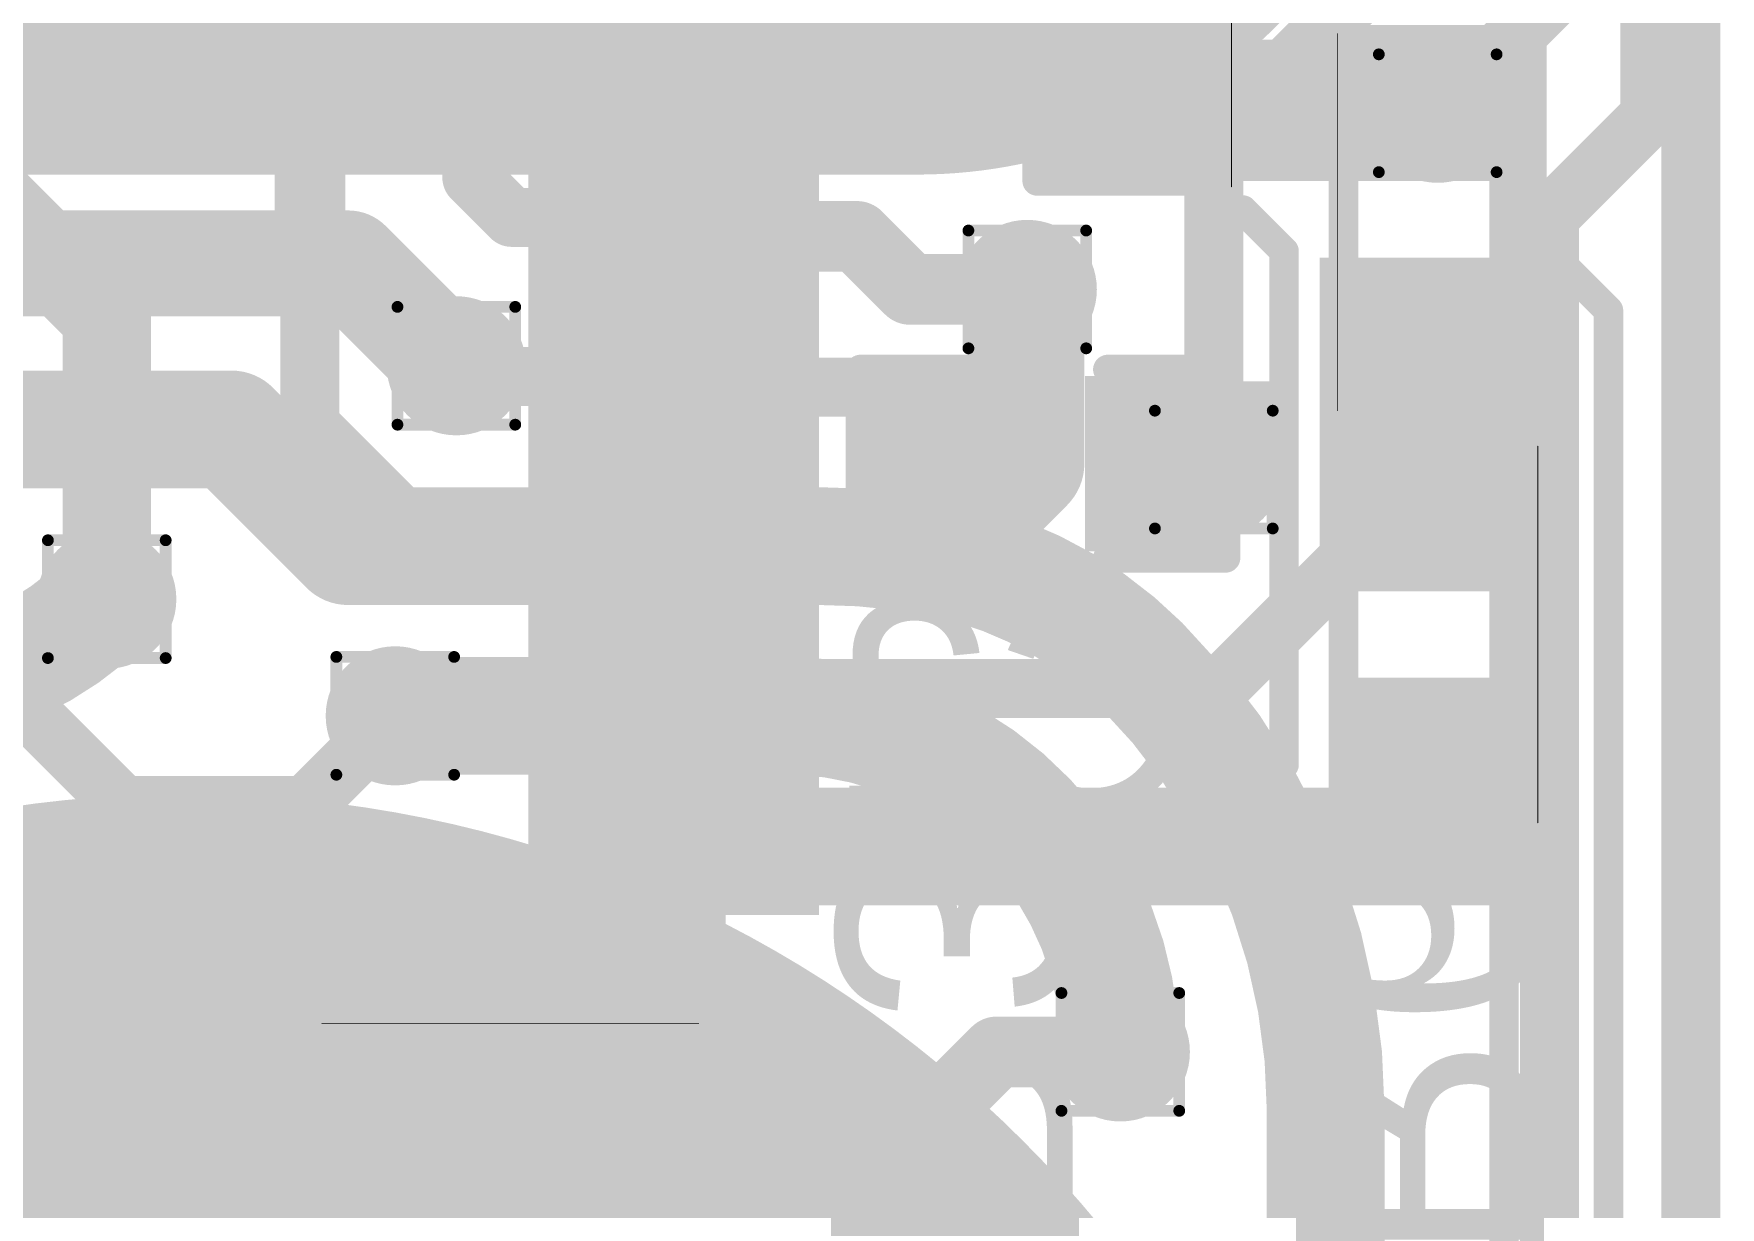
# Model space of a CAD drawing. Header units: millimetres. Extents: x -3.6 to 9.2, y -0.2 to 3.4.
# Drawn here: x -0.2114 to 0.075, y 0.2718 to 0.471 of the extents above; entities that cross this region are included whole.
import ezdxf

# ---------------------------------------------------------------- set-up
doc = ezdxf.new("R2010")
doc.units = ezdxf.units.MM
doc.header["$MEASUREMENT"] = 0
for name, color, linetype in [('BottomLayer', 5, 'Continuous'), ('BottomOverlay', 54, 'Continuous'), ('BottomPaste', 16, 'Continuous'), ('BottomSolder', 6, 'Continuous'), ('DrillDrawing', 1, 'Continuous'), ('Mechanical2', 216, 'Continuous'), ('TopLayer', 1, 'Continuous'), ('TopOverlay', 2, 'Continuous'), ('TopPaste', 8, 'Continuous'), ('TopSolder', 216, 'Continuous'), ('ViaHoleLayer', 16, 'Continuous')]:
    doc.layers.add(name, color=color, linetype=linetype)
doc.styles.add('Arial', font='', dxfattribs={"height": 0.2})
doc.styles.get('Arial').set_extended_font_data('Arial')

# ---------------------------------------------------------------- blocks, each defined once
blk = doc.blocks.new('RES_0402_B_6')
at = {"layer": 'BottomLayer'}
for points in [[(-0.009500000000000001, 0.0125), (-0.009499999999999998, -0.0125), (-0.0275, -0.0125), (-0.0275, 0.0125)], [(0.0275, 0.0125), (0.0275, -0.0125), (0.009500000000000001, -0.0125), (0.009499999999999998, 0.0125)]]:
    blk.add_hatch(color=5, dxfattribs=at).paths.add_polyline_path(points)
at = {"layer": 'BottomPaste'}
for points in [[(-0.009500000000000001, 0.0125), (-0.009499999999999998, -0.0125), (-0.0275, -0.0125), (-0.0275, 0.0125)], [(0.0275, 0.0125), (0.0275, -0.0125), (0.009500000000000001, -0.0125), (0.009499999999999998, 0.0125)]]:
    blk.add_hatch(color=16, dxfattribs=at).paths.add_polyline_path(points)
at = {"layer": 'BottomSolder'}
for points in [[(-0.007334600000000002, 0.0146654), (-0.007334599999999998, -0.0146654), (-0.0296654, -0.0146654), (-0.0296654, 0.0146654)], [(0.0296654, 0.0146654), (0.0296654, -0.0146654), (0.007334600000000002, -0.0146654), (0.007334599999999998, 0.0146654)]]:
    blk.add_hatch(color=6, dxfattribs=at).paths.add_polyline_path(points)
at = {"layer": 'BottomOverlay'}
for points, const_width in [([(-0.031, -0.016), (-0.031, 0.016)], 0.005), ([(0.031, 0.016), (-0.031, 0.016)], 0.005), ([(0.031, -0.016), (0.031, 0.016)], 0.005), ([(0.032, 0.017), (-0.032, 0.017)], 0.000127), ([(0.031, -0.016), (-0.031, -0.016)], 0.005)]:
    blk.add_lwpolyline(points, dxfattribs=dict(at, const_width=const_width))
for points, const_width in [([(-0.03225, 0.016, 1), (-0.02975, 0.016, 1)], 0.0025), ([(-0.03225, 0.016, 1), (-0.02975, 0.016, 1)], 0.0025), ([(0.02975, 0.016, 1), (0.03225, 0.016, 1)], 0.0025), ([(0.02975, 0.016, 1), (0.03225, 0.016, 1)], 0.0025), ([(-0.0320317, 0.017, 1), (-0.0319683, 0.017, 1)], 6.35e-05), ([(0.0319683, 0.017, 1), (0.0320317, 0.017, 1)], 6.35e-05), ([(-0.03225, -0.016, 1), (-0.02975, -0.016, 1)], 0.0025), ([(-0.03225, -0.016, 1), (-0.02975, -0.016, 1)], 0.0025), ([(0.02975, -0.016, 1), (0.03225, -0.016, 1)], 0.0025), ([(0.02975, -0.016, 1), (0.03225, -0.016, 1)], 0.0025)]:
    blk.add_lwpolyline(points, format="xyb", close=True, dxfattribs=dict(at, const_width=const_width))
blk = doc.blocks.new('CAP_0402_B_19')
at = {"layer": 'BottomLayer'}
for points in [[(-0.009499999999999996, 0.0125), (-0.009500000000000003, -0.0125), (-0.0275, -0.0125), (-0.0275, 0.0125)], [(0.0275, 0.0125), (0.0275, -0.0125), (0.009499999999999996, -0.0125), (0.009500000000000003, 0.0125)]]:
    blk.add_hatch(color=5, dxfattribs=at).paths.add_polyline_path(points)
at = {"layer": 'BottomPaste'}
for points in [[(-0.009499999999999996, 0.0125), (-0.009500000000000003, -0.0125), (-0.0275, -0.0125), (-0.0275, 0.0125)], [(0.0275, 0.0125), (0.0275, -0.0125), (0.009499999999999996, -0.0125), (0.009500000000000003, 0.0125)]]:
    blk.add_hatch(color=16, dxfattribs=at).paths.add_polyline_path(points)
at = {"layer": 'BottomSolder'}
for points in [[(-0.007137799999999997, 0.0148622), (-0.007137800000000003, -0.0148622), (-0.0298622, -0.0148622), (-0.0298622, 0.0148622)], [(0.0298622, 0.0148622), (0.0298622, -0.0148622), (0.007137799999999997, -0.0148622), (0.007137800000000003, 0.0148622)]]:
    blk.add_hatch(color=6, dxfattribs=at).paths.add_polyline_path(points)
at = {"layer": 'BottomOverlay', "const_width": 0.005}
for points in [[(-0.031, 0.016), (-0.011, 0.016)], [(-0.031, -0.016), (-0.031, 0.016)], [(0.011, 0.016), (0.031, 0.016)], [(0.031, -0.016), (0.031, 0.016)], [(-0.031, -0.016), (-0.011, -0.016)], [(0.011, -0.016), (0.031, -0.016)]]:
    blk.add_lwpolyline(points, dxfattribs=at)
at = {"layer": 'BottomOverlay', "const_width": 0.0025}
for points in [[(-0.03225, 0.016, 1), (-0.02975, 0.016, 1)], [(-0.03225, 0.016, 1), (-0.02975, 0.016, 1)], [(-0.01225, 0.016, 1), (-0.00975, 0.016, 1)], [(0.00975, 0.016, 1), (0.01225, 0.016, 1)], [(0.02975, 0.016, 1), (0.03225, 0.016, 1)], [(0.02975, 0.016, 1), (0.03225, 0.016, 1)], [(-0.03225, -0.016, 1), (-0.02975, -0.016, 1)], [(-0.03225, -0.016, 1), (-0.02975, -0.016, 1)], [(-0.01225, -0.016, 1), (-0.00975, -0.016, 1)], [(0.00975, -0.016, 1), (0.01225, -0.016, 1)], [(0.02975, -0.016, 1), (0.03225, -0.016, 1)], [(0.02975, -0.016, 1), (0.03225, -0.016, 1)]]:
    blk.add_lwpolyline(points, format="xyb", close=True, dxfattribs=at)
blk = doc.blocks.new('14_TSSOP_B_20')
at = {"layer": 'BottomLayer'}
for points in [[(-0.1299212, 0.08562985), (-0.0885826, 0.08562985), (-0.0885826, 0.06791335), (-0.1299212, 0.06791335)], [(-0.1299212, 0.06003935), (-0.0885826, 0.06003935), (-0.0885826, 0.04232285), (-0.1299212, 0.04232285)], [(-0.1299212, 0.03444875), (-0.0885826, 0.03444875), (-0.0885826, 0.01673225), (-0.1299212, 0.01673225)], [(-0.1299212, 0.00885825), (-0.0885826, 0.00885825), (-0.0885826, -0.00885825), (-0.1299212, -0.00885825)], [(-0.1299212, -0.01673235), (-0.0885826, -0.01673235), (-0.0885826, -0.03444885), (-0.1299212, -0.03444885)], [(-0.1299212, -0.04232285), (-0.0885826, -0.04232285), (-0.0885826, -0.06003935), (-0.1299212, -0.06003935)]]:
    blk.add_hatch(color=5, dxfattribs=at).paths.add_polyline_path(points)
at = {"layer": 'BottomPaste'}
for points in [[(-0.1299212, 0.08562985), (-0.0885826, 0.08562985), (-0.0885826, 0.06791335), (-0.1299212, 0.06791335)], [(-0.1299212, 0.06003935), (-0.0885826, 0.06003935), (-0.0885826, 0.04232285), (-0.1299212, 0.04232285)], [(-0.1299212, 0.03444875), (-0.0885826, 0.03444875), (-0.0885826, 0.01673225), (-0.1299212, 0.01673225)], [(-0.1299212, 0.00885825), (-0.0885826, 0.00885825), (-0.0885826, -0.00885825), (-0.1299212, -0.00885825)], [(-0.1299212, -0.01673235), (-0.0885826, -0.01673235), (-0.0885826, -0.03444885), (-0.1299212, -0.03444885)], [(-0.1299212, -0.04232285), (-0.0885826, -0.04232285), (-0.0885826, -0.06003935), (-0.1299212, -0.06003935)]]:
    blk.add_hatch(color=16, dxfattribs=at).paths.add_polyline_path(points)
at = {"layer": 'BottomSolder'}
for points in [[(-0.1339212, 0.08962985), (-0.0845826, 0.08962985), (-0.0845826, 0.06391335), (-0.1339212, 0.06391335)], [(-0.1339212, 0.06403935), (-0.0845826, 0.06403935), (-0.0845826, 0.03832285), (-0.1339212, 0.03832285)], [(-0.1339212, 0.03844875), (-0.0845826, 0.03844875), (-0.0845826, 0.01273225), (-0.1339212, 0.01273225)], [(-0.1339212, 0.01285825), (-0.0845826, 0.01285825), (-0.0845826, -0.01285825), (-0.1339212, -0.01285825)], [(-0.1339212, -0.01273235), (-0.0845826, -0.01273235), (-0.0845826, -0.03844885), (-0.1339212, -0.03844885)], [(-0.1339212, -0.03832285), (-0.0845826, -0.03832285), (-0.0845826, -0.06403935), (-0.1339212, -0.06403935)]]:
    blk.add_hatch(color=6, dxfattribs=at).paths.add_polyline_path(points)
at = {"layer": 'BottomOverlay', "const_width": 0.005}
for points in [[(-0.09, 0.0999999), (-0.09, 0.0919999)], [(0.0900001, 0.0999999), (-0.09, 0.0999999)]]:
    blk.add_lwpolyline(points, dxfattribs=at)
at = {"layer": 'BottomOverlay', "const_width": 0.0025}
for points in [[(-0.09125, 0.0999999, 1), (-0.08875, 0.0999999, 1)], [(-0.09125, 0.0999999, 1), (-0.08875, 0.0999999, 1)], [(-0.09125, 0.0919999, 1), (-0.08875, 0.0919999, 1)]]:
    blk.add_lwpolyline(points, format="xyb", close=True, dxfattribs=at)
blk = doc.blocks.new('R__0402_B_23')
at = {"layer": 'BottomLayer'}
for points in [[(-0.009499999999999996, 0.0125), (-0.009500000000000003, -0.0125), (-0.0275, -0.0125), (-0.0275, 0.0125)], [(0.0275, 0.0125), (0.0275, -0.0125), (0.009499999999999996, -0.0125), (0.009500000000000003, 0.0125)]]:
    blk.add_hatch(color=5, dxfattribs=at).paths.add_polyline_path(points)
at = {"layer": 'BottomPaste'}
for points in [[(-0.009499999999999996, 0.0125), (-0.009500000000000003, -0.0125), (-0.0275, -0.0125), (-0.0275, 0.0125)], [(0.0275, 0.0125), (0.0275, -0.0125), (0.009499999999999996, -0.0125), (0.009500000000000003, 0.0125)]]:
    blk.add_hatch(color=16, dxfattribs=at).paths.add_polyline_path(points)
at = {"layer": 'BottomSolder'}
for points in [[(-0.005499999999999997, 0.0165), (-0.005500000000000003, -0.0165), (-0.0315, -0.0165), (-0.0315, 0.0165)], [(0.0315, 0.0165), (0.0315, -0.0165), (0.005499999999999997, -0.0165), (0.005500000000000003, 0.0165)]]:
    blk.add_hatch(color=6, dxfattribs=at).paths.add_polyline_path(points)
at = {"layer": 'BottomOverlay'}
for points, const_width in [([(-0.031, 0.016), (0.031, 0.016)], 0.005), ([(-0.031, -0.016), (-0.031, 0.016)], 0.005), ([(0.031, -0.016), (0.031, 0.016)], 0.005), ([(-0.032, 0.017), (0.032, 0.017)], 0.000127), ([(-0.031, -0.016), (0.031, -0.016)], 0.005)]:
    blk.add_lwpolyline(points, dxfattribs=dict(at, const_width=const_width))
for points, const_width in [([(-0.03225, 0.016, 1), (-0.02975, 0.016, 1)], 0.0025), ([(-0.03225, 0.016, 1), (-0.02975, 0.016, 1)], 0.0025), ([(0.02975, 0.016, 1), (0.03225, 0.016, 1)], 0.0025), ([(0.02975, 0.016, 1), (0.03225, 0.016, 1)], 0.0025), ([(-0.0320317, 0.017, 1), (-0.0319683, 0.017, 1)], 6.35e-05), ([(0.0319683, 0.017, 1), (0.0320317, 0.017, 1)], 6.35e-05), ([(-0.03225, -0.016, 1), (-0.02975, -0.016, 1)], 0.0025), ([(-0.03225, -0.016, 1), (-0.02975, -0.016, 1)], 0.0025), ([(0.02975, -0.016, 1), (0.03225, -0.016, 1)], 0.0025), ([(0.02975, -0.016, 1), (0.03225, -0.016, 1)], 0.0025)]:
    blk.add_lwpolyline(points, format="xyb", close=True, dxfattribs=dict(at, const_width=const_width))
blk = doc.blocks.new('R__0402_B_24')
at = {"layer": 'BottomLayer'}
for points in [[(-0.009500000000000001, 0.0125), (-0.009499999999999998, -0.0125), (-0.0275, -0.0125), (-0.0275, 0.0125)], [(0.0275, 0.0125), (0.0275, -0.0125), (0.009500000000000001, -0.0125), (0.009499999999999998, 0.0125)]]:
    blk.add_hatch(color=5, dxfattribs=at).paths.add_polyline_path(points)
at = {"layer": 'BottomPaste'}
for points in [[(-0.009500000000000001, 0.0125), (-0.009499999999999998, -0.0125), (-0.0275, -0.0125), (-0.0275, 0.0125)], [(0.0275, 0.0125), (0.0275, -0.0125), (0.009500000000000001, -0.0125), (0.009499999999999998, 0.0125)]]:
    blk.add_hatch(color=16, dxfattribs=at).paths.add_polyline_path(points)
at = {"layer": 'BottomSolder'}
for points in [[(-0.005500000000000001, 0.0165), (-0.005499999999999999, -0.0165), (-0.0315, -0.0165), (-0.0315, 0.0165)], [(0.0315, 0.0165), (0.0315, -0.0165), (0.005500000000000001, -0.0165), (0.005499999999999999, 0.0165)]]:
    blk.add_hatch(color=6, dxfattribs=at).paths.add_polyline_path(points)
at = {"layer": 'BottomOverlay'}
for points, const_width in [([(0.031, 0.016), (-0.031, 0.016)], 0.005), ([(-0.031, 0.016), (-0.031, -0.016)], 0.005), ([(0.031, 0.016), (0.031, -0.016)], 0.005), ([(0.032, 0.017), (-0.032, 0.017)], 0.000127), ([(0.031, -0.016), (-0.031, -0.016)], 0.005)]:
    blk.add_lwpolyline(points, dxfattribs=dict(at, const_width=const_width))
for points, const_width in [([(-0.03225, 0.016, 1), (-0.02975, 0.016, 1)], 0.0025), ([(-0.03225, 0.016, 1), (-0.02975, 0.016, 1)], 0.0025), ([(0.02975, 0.016, 1), (0.03225, 0.016, 1)], 0.0025), ([(0.02975, 0.016, 1), (0.03225, 0.016, 1)], 0.0025), ([(-0.0320317, 0.017, 1), (-0.0319683, 0.017, 1)], 6.35e-05), ([(0.0319683, 0.017, 1), (0.0320317, 0.017, 1)], 6.35e-05), ([(-0.03225, -0.016, 1), (-0.02975, -0.016, 1)], 0.0025), ([(-0.03225, -0.016, 1), (-0.02975, -0.016, 1)], 0.0025), ([(0.02975, -0.016, 1), (0.03225, -0.016, 1)], 0.0025), ([(0.02975, -0.016, 1), (0.03225, -0.016, 1)], 0.0025)]:
    blk.add_lwpolyline(points, format="xyb", close=True, dxfattribs=dict(at, const_width=const_width))
blk = doc.blocks.new('RES_0402_B_25')
at = {"layer": 'BottomLayer'}
for points in [[(-0.009500000000000001, 0.0125), (-0.009499999999999998, -0.0125), (-0.0275, -0.0125), (-0.0275, 0.0125)], [(0.0275, 0.0125), (0.0275, -0.0125), (0.009500000000000001, -0.0125), (0.009499999999999998, 0.0125)]]:
    blk.add_hatch(color=5, dxfattribs=at).paths.add_polyline_path(points)
at = {"layer": 'BottomPaste'}
for points in [[(-0.009500000000000001, 0.0125), (-0.009499999999999998, -0.0125), (-0.0275, -0.0125), (-0.0275, 0.0125)], [(0.0275, 0.0125), (0.0275, -0.0125), (0.009500000000000001, -0.0125), (0.009499999999999998, 0.0125)]]:
    blk.add_hatch(color=16, dxfattribs=at).paths.add_polyline_path(points)
at = {"layer": 'BottomSolder'}
for points in [[(-0.007334600000000002, 0.0146654), (-0.007334599999999998, -0.0146654), (-0.0296654, -0.0146654), (-0.0296654, 0.0146654)], [(0.0296654, 0.0146654), (0.0296654, -0.0146654), (0.007334600000000002, -0.0146654), (0.007334599999999998, 0.0146654)]]:
    blk.add_hatch(color=6, dxfattribs=at).paths.add_polyline_path(points)
at = {"layer": 'BottomOverlay'}
for points, const_width in [([(0.031, 0.016), (-0.031, 0.016)], 0.005), ([(-0.031, -0.016), (-0.031, 0.016)], 0.005), ([(0.031, -0.016), (0.031, 0.016)], 0.005), ([(0.032, 0.017), (-0.032, 0.017)], 0.000127), ([(0.031, -0.016), (-0.031, -0.016)], 0.005)]:
    blk.add_lwpolyline(points, dxfattribs=dict(at, const_width=const_width))
for points, const_width in [([(-0.03225, 0.016, 1), (-0.02975, 0.016, 1)], 0.0025), ([(-0.03225, 0.016, 1), (-0.02975, 0.016, 1)], 0.0025), ([(0.02975, 0.016, 1), (0.03225, 0.016, 1)], 0.0025), ([(0.02975, 0.016, 1), (0.03225, 0.016, 1)], 0.0025), ([(-0.0320317, 0.017, 1), (-0.0319683, 0.017, 1)], 6.35e-05), ([(0.0319683, 0.017, 1), (0.0320317, 0.017, 1)], 6.35e-05), ([(-0.03225, -0.016, 1), (-0.02975, -0.016, 1)], 0.0025), ([(-0.03225, -0.016, 1), (-0.02975, -0.016, 1)], 0.0025), ([(0.02975, -0.016, 1), (0.03225, -0.016, 1)], 0.0025), ([(0.02975, -0.016, 1), (0.03225, -0.016, 1)], 0.0025)]:
    blk.add_lwpolyline(points, format="xyb", close=True, dxfattribs=dict(at, const_width=const_width))
blk = doc.blocks.new('RES_0402_B_28')
at = {"layer": 'BottomLayer'}
for points in [[(-0.009500000000000001, 0.0125), (-0.009499999999999998, -0.0125), (-0.0275, -0.0125), (-0.0275, 0.0125)], [(0.0275, 0.0125), (0.0275, -0.0125), (0.009500000000000001, -0.0125), (0.009499999999999998, 0.0125)]]:
    blk.add_hatch(color=5, dxfattribs=at).paths.add_polyline_path(points)
at = {"layer": 'BottomPaste'}
for points in [[(-0.009500000000000001, 0.0125), (-0.009499999999999998, -0.0125), (-0.0275, -0.0125), (-0.0275, 0.0125)], [(0.0275, 0.0125), (0.0275, -0.0125), (0.009500000000000001, -0.0125), (0.009499999999999998, 0.0125)]]:
    blk.add_hatch(color=16, dxfattribs=at).paths.add_polyline_path(points)
at = {"layer": 'BottomSolder'}
for points in [[(-0.007334600000000002, 0.0146654), (-0.007334599999999998, -0.0146654), (-0.0296654, -0.0146654), (-0.0296654, 0.0146654)], [(0.0296654, 0.0146654), (0.0296654, -0.0146654), (0.007334600000000002, -0.0146654), (0.007334599999999998, 0.0146654)]]:
    blk.add_hatch(color=6, dxfattribs=at).paths.add_polyline_path(points)
at = {"layer": 'BottomOverlay'}
for points, const_width in [([(-0.031, 0.016), (0.031, 0.016)], 0.005), ([(-0.031, 0.016), (-0.031, -0.016)], 0.005), ([(0.031, 0.016), (0.031, -0.016)], 0.005), ([(-0.032, 0.017), (0.032, 0.017)], 0.000127), ([(-0.031, -0.016), (0.031, -0.016)], 0.005)]:
    blk.add_lwpolyline(points, dxfattribs=dict(at, const_width=const_width))
for points, const_width in [([(-0.03225, 0.016, 1), (-0.02975, 0.016, 1)], 0.0025), ([(-0.03225, 0.016, 1), (-0.02975, 0.016, 1)], 0.0025), ([(0.02975, 0.016, 1), (0.03225, 0.016, 1)], 0.0025), ([(0.02975, 0.016, 1), (0.03225, 0.016, 1)], 0.0025), ([(-0.0320317, 0.017, 1), (-0.0319683, 0.017, 1)], 6.35e-05), ([(0.0319683, 0.017, 1), (0.0320317, 0.017, 1)], 6.35e-05), ([(-0.03225, -0.016, 1), (-0.02975, -0.016, 1)], 0.0025), ([(-0.03225, -0.016, 1), (-0.02975, -0.016, 1)], 0.0025), ([(0.02975, -0.016, 1), (0.03225, -0.016, 1)], 0.0025), ([(0.02975, -0.016, 1), (0.03225, -0.016, 1)], 0.0025)]:
    blk.add_lwpolyline(points, format="xyb", close=True, dxfattribs=dict(at, const_width=const_width))
blk = doc.blocks.new('SEMG_SENSOR_33')
at = {"layer": 'TopLayer'}
h = blk.add_hatch(color=1, dxfattribs=at)
edge = h.paths.add_edge_path()
edge.add_arc((-0.1240147, -0.0005045), 0.0826771, 90, 270)
edge.add_line((-0.1240147, -0.08318160000000001), (0.1240169, -0.08318160000000001))
edge.add_arc((0.1240169, -0.0005045), 0.0826771, 270, 450)
edge.add_line((0.1240169, 0.0821726), (-0.1240147, 0.0821726))
h = blk.add_hatch(color=1, dxfattribs=at)
edge = h.paths.add_edge_path()
edge.add_arc((-1.1e-06, -0.3931962), 0.1968504, 0, 360)
at = {"layer": 'TopPaste'}
h = blk.add_hatch(color=8, dxfattribs=at)
edge = h.paths.add_edge_path()
edge.add_arc((-0.1240147, -0.0005045), 0.0826771, 90, 270)
edge.add_line((-0.1240147, -0.08318160000000001), (0.1240169, -0.08318160000000001))
edge.add_arc((0.1240169, -0.0005045), 0.0826771, 270, 450)
edge.add_line((0.1240169, 0.0821726), (-0.1240147, 0.0821726))
h = blk.add_hatch(color=8, dxfattribs=at)
edge = h.paths.add_edge_path()
edge.add_arc((-1.1e-06, -0.3931962), 0.1968504, 0, 360)
at = {"layer": 'TopSolder'}
h = blk.add_hatch(color=216, dxfattribs=at)
edge = h.paths.add_edge_path()
edge.add_arc((-0.1240147, -0.0005045), 0.0866771, 90, 270)
edge.add_line((-0.1240147, -0.08718160000000001), (0.1240169, -0.08718160000000001))
edge.add_arc((0.1240169, -0.0005045), 0.0866771, 270, 450)
edge.add_line((0.1240169, 0.0861726), (-0.1240147, 0.0861726))
h = blk.add_hatch(color=216, dxfattribs=at)
edge = h.paths.add_edge_path()
edge.add_arc((-1.1e-06, -0.3931962), 0.2008504, 0, 360)
at = {"layer": 'TopOverlay', "const_width": 0.005}
blk.add_lwpolyline([(0.2237505, -0.4317242), (0.2237505, 0.4317177)], dxfattribs=at)

msp = doc.modelspace()

# ---------------------------------------------------------------- hatches: boundary and pattern name
at = {"layer": 'BottomLayer'}
for points in [[(-0.041, 0.446), (0.042, 0.446), (0.042, 0.47), (-0.041, 0.47)], [(0.007, 0.377), (0.0460198, 0.377), (0.0460198, 0.433), (0.007, 0.433)], [(-0.03, 0.39), (0.001, 0.39), (0.001, 0.412), (-0.03, 0.412)], [(0.011, 0.323), (0.042, 0.323), (0.042, 0.361), (0.011, 0.361)], [(-0.1248859, 0.273), (-0.0938859, 0.273), (-0.0938859, 0.3416142), (-0.1248859, 0.3416142)], [(-0.124, 0.323), (0.042, 0.323), (0.042, 0.343), (-0.124, 0.343)], [(-0.1959801, 0.253), (-0.1410001, 0.253), (-0.1410001, 0.299), (-0.1959801, 0.299)]]:
    msp.add_hatch(color=5, dxfattribs=at).paths.add_polyline_path(points)
h = msp.add_hatch(color=5, dxfattribs=at)
edge = h.paths.add_edge_path()
edge.add_arc((0.0270199, 0.4575), 0.011811, 0, 360)
h = msp.add_hatch(color=5, dxfattribs=at)
edge = h.paths.add_edge_path()
edge.add_arc((-0.0426727, 0.4275855), 0.011811, 0, 360)
h = msp.add_hatch(color=5, dxfattribs=at)
edge = h.paths.add_edge_path()
edge.add_arc((-0.139622, 0.414622), 0.011811, 0, 360)
h = msp.add_hatch(color=5, dxfattribs=at)
edge = h.paths.add_edge_path()
edge.add_arc((-0.011, 0.397), 0.011811, 0, 360)
h = msp.add_hatch(color=5, dxfattribs=at)
edge = h.paths.add_edge_path()
edge.add_arc((-0.1989801, 0.375), 0.011811, 0, 360)
h = msp.add_hatch(color=5, dxfattribs=at)
edge = h.paths.add_edge_path()
edge.add_arc((-0.1500001, 0.355189), 0.011811, 0, 360)
h = msp.add_hatch(color=5, dxfattribs=at)
edge = h.paths.add_edge_path()
edge.add_arc((-0.0268725, 0.2981275), 0.011811, 0, 360)
at = {"layer": 'TopLayer'}
h = msp.add_hatch(color=1, dxfattribs=at)
edge = h.paths.add_edge_path()
edge.add_arc((0.0270199, 0.4575), 0.011811, 0, 360)
h = msp.add_hatch(color=1, dxfattribs=at)
edge = h.paths.add_edge_path()
edge.add_arc((-0.0426727, 0.4275855), 0.011811, 0, 360)
h = msp.add_hatch(color=1, dxfattribs=at)
edge = h.paths.add_edge_path()
edge.add_arc((-0.139622, 0.414622), 0.011811, 0, 360)
h = msp.add_hatch(color=1, dxfattribs=at)
edge = h.paths.add_edge_path()
edge.add_arc((-0.011, 0.397), 0.011811, 0, 360)
h = msp.add_hatch(color=1, dxfattribs=at)
edge = h.paths.add_edge_path()
edge.add_arc((-0.1989801, 0.375), 0.011811, 0, 360)
h = msp.add_hatch(color=1, dxfattribs=at)
edge = h.paths.add_edge_path()
edge.add_arc((-0.1500001, 0.355189), 0.011811, 0, 360)
h = msp.add_hatch(color=1, dxfattribs=at)
edge = h.paths.add_edge_path()
edge.add_arc((-0.0268725, 0.2981275), 0.011811, 0, 360)
at = {"layer": 'ViaHoleLayer'}
h = msp.add_hatch(color=16, dxfattribs=at)
edge = h.paths.add_edge_path()
edge.add_arc((0.0270199, 0.4575), 0.0059055, 0, 360)
h = msp.add_hatch(color=16, dxfattribs=at)
edge = h.paths.add_edge_path()
edge.add_arc((-0.0426727, 0.4275855), 0.0059055, 0, 360)
h = msp.add_hatch(color=16, dxfattribs=at)
edge = h.paths.add_edge_path()
edge.add_arc((-0.139622, 0.414622), 0.0059055, 0, 360)
h = msp.add_hatch(color=16, dxfattribs=at)
edge = h.paths.add_edge_path()
edge.add_arc((-0.011, 0.397), 0.0059055, 0, 360)
h = msp.add_hatch(color=16, dxfattribs=at)
edge = h.paths.add_edge_path()
edge.add_arc((-0.1989801, 0.375), 0.0059055, 0, 360)
h = msp.add_hatch(color=16, dxfattribs=at)
edge = h.paths.add_edge_path()
edge.add_arc((-0.1500001, 0.355189), 0.0059055, 0, 360)
h = msp.add_hatch(color=16, dxfattribs=at)
edge = h.paths.add_edge_path()
edge.add_arc((-0.0268725, 0.2981275), 0.0059055, 0, 360)

# ---------------------------------------------------------------- linework, layer by layer
at = {"layer": 'BottomLayer'}
for points, const_width in [([(-0.1645, 0.432), (-0.1645, 0.716)], 0.012), ([(-0.137, 0.4465626), (-0.137, 0.5996421)], 0.01), ([(-0.0661811, 0.4621811), (-0.0269212, 0.501441)], 0.01), ([(-0.2555, 0.4795), (-0.1989801, 0.4229801)], 0.015), ([(-0.1027283, 0.4621811), (-0.101744, 0.4621811)], 0.01), ([(-0.101744, 0.4621811), (-0.0661811, 0.4621811)], 0.01), ([(-0.101744, 0.4621811), (-0.1016535, 0.4620906)], 0.01), ([(-0.137, 0.4465626), (-0.1302485, 0.4398111)], 0.01), ([(-0.1302485, 0.4398111), (-0.1049645, 0.4398111)], 0.01), ([(-0.1049645, 0.4398111), (-0.101744, 0.4365906)], 0.01), ([(-0.1027283, 0.4365906), (-0.101744, 0.4365906)], 0.012), ([(-0.101744, 0.4365906), (-0.0715906, 0.4365906)], 0.012), ([(-0.0715906, 0.4365906), (-0.0625855, 0.4275855)], 0.012), ([(-0.1645, 0.40452), (-0.1645, 0.432)], 0.01), ([(-0.0625855, 0.4275855), (-0.0426728, 0.4275855)], 0.012), ([(-0.1989801, 0.375), (-0.1989801, 0.4229801)], 0.015), ([(-0.139622, 0.414622), (-0.137811, 0.412811)], 0.01), ([(-0.137811, 0.412811), (-0.1045393, 0.412811)], 0.01), ([(-0.1045393, 0.412811), (-0.1027283, 0.411)], 0.01), ([(-0.1027283, 0.411), (-0.068, 0.411)], 0.01), ([(-0.068, 0.411), (-0.062, 0.405)], 0.01), ([(-0.062, 0.405), (-0.0605, 0.405)], 0.01), ([(-0.1645, 0.40452), (-0.1453895, 0.3854095)], 0.01), ([(0.0119999, 0.382), (0.0174999, 0.3875)], 0.01), ([(0.0174999, 0.3875), (0.0270199, 0.3875)], 0.01), ([(-0.1453895, 0.3854095), (-0.1027283, 0.3854095)], 0.01), ([(-0.1027283, 0.3854095), (-0.101744, 0.3854095)], 0.01), ([(-0.0101811, 0.3598189), (0.0119999, 0.3819999)], 0.01), ([(0.0119999, 0.3819999), (0.0119999, 0.382)], 0.01), ([(-0.235, 0.3787603), (-0.1962397, 0.34)], 0.01), ([(-0.2498189, 0.359819), (-0.1854802, 0.2954803)], 0.012), ([(-0.1027283, 0.3598189), (-0.0101811, 0.3598189)], 0.01), ([(-0.1651891, 0.34), (-0.1500001, 0.355189)], 0.01), ([(-0.1962397, 0.34), (-0.1651891, 0.34)], 0.01), ([(-0.1119802, 0.328), (-0.1057518, 0.3342284)], 0.01), ([(-0.1057518, 0.3342284), (-0.1027283, 0.3342284)], 0.01), ([(-0.1119802, 0.286), (-0.1119802, 0.328)], 0.01), ([(-0.0825, 0.2635), (-0.0478725, 0.2981275)], 0.012), ([(-0.0478725, 0.2981275), (-0.0268725, 0.2981275)], 0.012), ([(-0.1854802, 0.286), (-0.1854802, 0.2954803)], 0.01), ([(-0.1819801, 0.293), (-0.1749801, 0.286)], 0.01), ([(-0.1889802, 0.2895), (-0.1854802, 0.286)], 0.01), ([(-0.1749801, 0.286), (-0.1529802, 0.286)], 0.01)]:
    msp.add_lwpolyline(points, dxfattribs=dict(at, const_width=const_width))
for points, const_width in [([(-0.1052283, 0.4621811, 1), (-0.1002283, 0.4621811, 1)], 0.005), ([(-0.104244, 0.4621811, 1), (-0.099244, 0.4621811, 1)], 0.005), ([(-0.104244, 0.4621811, 1), (-0.099244, 0.4621811, 1)], 0.005), ([(-0.104244, 0.4621811, 1), (-0.099244, 0.4621811, 1)], 0.005), ([(-0.1041535, 0.4620906, 1), (-0.0991535, 0.4620906, 1)], 0.005), ([(-0.0686811, 0.4621811, 1), (-0.0636811, 0.4621811, 1)], 0.005), ([(-0.0686811, 0.4621811, 1), (-0.0636811, 0.4621811, 1)], 0.005), ([(-0.1395, 0.4465626, 1), (-0.1345, 0.4465626, 1)], 0.005), ([(-0.1395, 0.4465626, 1), (-0.1345, 0.4465626, 1)], 0.005), ([(-0.1327485, 0.4398111, 1), (-0.1277485, 0.4398111, 1)], 0.005), ([(-0.1327485, 0.4398111, 1), (-0.1277485, 0.4398111, 1)], 0.005), ([(-0.1074645, 0.4398111, 1), (-0.1024645, 0.4398111, 1)], 0.005), ([(-0.1074645, 0.4398111, 1), (-0.1024645, 0.4398111, 1)], 0.005), ([(-0.1057283, 0.4365906, 1), (-0.0997283, 0.4365906, 1)], 0.006), ([(-0.104744, 0.4365906, 1), (-0.098744, 0.4365906, 1)], 0.006), ([(-0.104744, 0.4365906, 1), (-0.098744, 0.4365906, 1)], 0.006), ([(-0.104244, 0.4365906, 1), (-0.099244, 0.4365906, 1)], 0.005), ([(-0.0745906, 0.4365906, 1), (-0.0685906, 0.4365906, 1)], 0.006), ([(-0.0745906, 0.4365906, 1), (-0.0685906, 0.4365906, 1)], 0.006), ([(-0.1675, 0.432, 1), (-0.1615, 0.432, 1)], 0.006), ([(-0.167, 0.432, 1), (-0.162, 0.432, 1)], 0.005), ([(-0.0655855, 0.4275855, 1), (-0.0595855, 0.4275855, 1)], 0.006), ([(-0.0655855, 0.4275855, 1), (-0.0595855, 0.4275855, 1)], 0.006), ([(-0.0456728, 0.4275855, 1), (-0.0396728, 0.4275855, 1)], 0.006), ([(-0.2027301, 0.4229801, 1), (-0.1952301, 0.4229801, 1)], 0.0075), ([(-0.2027301, 0.4229801, 1), (-0.1952301, 0.4229801, 1)], 0.0075), ([(-0.142122, 0.414622, 1), (-0.137122, 0.414622, 1)], 0.005), ([(-0.140311, 0.412811, 1), (-0.135311, 0.412811, 1)], 0.005), ([(-0.140311, 0.412811, 1), (-0.135311, 0.412811, 1)], 0.005), ([(-0.1070393, 0.412811, 1), (-0.1020393, 0.412811, 1)], 0.005), ([(-0.1070393, 0.412811, 1), (-0.1020393, 0.412811, 1)], 0.005), ([(-0.1052283, 0.411, 1), (-0.1002283, 0.411, 1)], 0.005), ([(-0.1052283, 0.411, 1), (-0.1002283, 0.411, 1)], 0.005), ([(-0.0705, 0.411, 1), (-0.0655, 0.411, 1)], 0.005), ([(-0.0705, 0.411, 1), (-0.0655, 0.411, 1)], 0.005), ([(-0.0645, 0.405, 1), (-0.0595, 0.405, 1)], 0.005), ([(-0.0645, 0.405, 1), (-0.0595, 0.405, 1)], 0.005), ([(-0.063, 0.405, 1), (-0.058, 0.405, 1)], 0.005), ([(-0.167, 0.40452, 1), (-0.162, 0.40452, 1)], 0.005), ([(-0.167, 0.40452, 1), (-0.162, 0.40452, 1)], 0.005), ([(0.0149999, 0.3875, 1), (0.0199999, 0.3875, 1)], 0.005), ([(0.0149999, 0.3875, 1), (0.0199999, 0.3875, 1)], 0.005), ([(0.0245199, 0.3875, 1), (0.0295199, 0.3875, 1)], 0.005), ([(-0.1478895, 0.3854095, 1), (-0.1428895, 0.3854095, 1)], 0.005), ([(-0.1478895, 0.3854095, 1), (-0.1428895, 0.3854095, 1)], 0.005), ([(-0.1052283, 0.3854095, 1), (-0.1002283, 0.3854095, 1)], 0.005), ([(-0.1052283, 0.3854095, 1), (-0.1002283, 0.3854095, 1)], 0.005), ([(-0.104244, 0.3854095, 1), (-0.099244, 0.3854095, 1)], 0.005), ([(0.0094999, 0.382, 1), (0.0144999, 0.382, 1)], 0.005), ([(0.0094999, 0.382, 1), (0.0144999, 0.382, 1)], 0.005), ([(0.0094999, 0.3819999, 1), (0.0144999, 0.3819999, 1)], 0.005), ([(0.0094999, 0.3819999, 1), (0.0144999, 0.3819999, 1)], 0.005), ([(-0.2027301, 0.375, 1), (-0.1952301, 0.375, 1)], 0.0075), ([(-0.1052283, 0.3598189, 1), (-0.1002283, 0.3598189, 1)], 0.005), ([(-0.0126811, 0.3598189, 1), (-0.0076811, 0.3598189, 1)], 0.005), ([(-0.0126811, 0.3598189, 1), (-0.0076811, 0.3598189, 1)], 0.005), ([(-0.1525001, 0.355189, 1), (-0.1475001, 0.355189, 1)], 0.005), ([(-0.1987397, 0.34, 1), (-0.1937397, 0.34, 1)], 0.005), ([(-0.1987397, 0.34, 1), (-0.1937397, 0.34, 1)], 0.005), ([(-0.1676891, 0.34, 1), (-0.1626891, 0.34, 1)], 0.005), ([(-0.1676891, 0.34, 1), (-0.1626891, 0.34, 1)], 0.005), ([(-0.1082518, 0.3342284, 1), (-0.1032518, 0.3342284, 1)], 0.005), ([(-0.1082518, 0.3342284, 1), (-0.1032518, 0.3342284, 1)], 0.005), ([(-0.1052283, 0.3342284, 1), (-0.1002283, 0.3342284, 1)], 0.005), ([(-0.1144802, 0.328, 1), (-0.1094802, 0.328, 1)], 0.005), ([(-0.1144802, 0.328, 1), (-0.1094802, 0.328, 1)], 0.005), ([(-0.0508725, 0.2981275, 1), (-0.0448725, 0.2981275, 1)], 0.006), ([(-0.0508725, 0.2981275, 1), (-0.0448725, 0.2981275, 1)], 0.006), ([(-0.0298725, 0.2981275, 1), (-0.0238725, 0.2981275, 1)], 0.006), ([(-0.1884802, 0.2954803, 1), (-0.1824802, 0.2954803, 1)], 0.006), ([(-0.1879802, 0.2954803, 1), (-0.1829802, 0.2954803, 1)], 0.005), ([(-0.1844801, 0.293, 1), (-0.1794801, 0.293, 1)], 0.005), ([(-0.1914802, 0.2895, 1), (-0.1864802, 0.2895, 1)], 0.005), ([(-0.1879802, 0.286, 1), (-0.1829802, 0.286, 1)], 0.005), ([(-0.1879802, 0.286, 1), (-0.1829802, 0.286, 1)], 0.005), ([(-0.1774801, 0.286, 1), (-0.1724801, 0.286, 1)], 0.005), ([(-0.1774801, 0.286, 1), (-0.1724801, 0.286, 1)], 0.005), ([(-0.1554802, 0.286, 1), (-0.1504802, 0.286, 1)], 0.005), ([(-0.1144802, 0.286, 1), (-0.1094802, 0.286, 1)], 0.005)]:
    msp.add_lwpolyline(points, format="xyb", close=True, dxfattribs=dict(at, const_width=const_width))
at = {"layer": 'BottomOverlay', "const_width": 0.005}
for points in [[(-0.0060707, 0.4410707), (0.0009293, 0.4340707)], [(0.0009293, 0.3469094), (0.0009293, 0.4340707)], [(0.0490199, 0.431), (0.0560199, 0.424)], [(0.0560199, 0.261), (0.0560199, 0.424)], [(-0.0149801, 0.331), (0.0009293, 0.3469094)], [(-0.034, 0.325), (-0.028, 0.331)], [(-0.028, 0.331), (-0.0149801, 0.331)]]:
    msp.add_lwpolyline(points, dxfattribs=at)
at = {"layer": 'BottomOverlay', "const_width": 0.0025}
for points in [[(-0.0073207, 0.4410707, 1), (-0.0048207, 0.4410707, 1)], [(-0.0003207, 0.4340707, 1), (0.0021793, 0.4340707, 1)], [(-0.0003207, 0.4340707, 1), (0.0021793, 0.4340707, 1)], [(0.0477699, 0.431, 1), (0.0502699, 0.431, 1)], [(0.0547699, 0.424, 1), (0.0572699, 0.424, 1)], [(0.0547699, 0.424, 1), (0.0572699, 0.424, 1)], [(-0.0003207, 0.3469094, 1), (0.0021793, 0.3469094, 1)], [(-0.0003207, 0.3469094, 1), (0.0021793, 0.3469094, 1)], [(-0.02925, 0.331, 1), (-0.02675, 0.331, 1)], [(-0.02925, 0.331, 1), (-0.02675, 0.331, 1)], [(-0.0162301, 0.331, 1), (-0.0137301, 0.331, 1)], [(-0.0162301, 0.331, 1), (-0.0137301, 0.331, 1)], [(-0.03525, 0.325, 1), (-0.03275, 0.325, 1)]]:
    msp.add_lwpolyline(points, format="xyb", close=True, dxfattribs=at)
at = {"layer": 'DrillDrawing', "const_width": 0.002}
for points in [[(0.0170199, 0.4675), (0.0370199, 0.4675)], [(0.0170199, 0.4475), (0.0170199, 0.4675)], [(0.0370199, 0.4475), (0.0370199, 0.4675)], [(0.0170199, 0.4475), (0.0370199, 0.4475)], [(-0.0526727, 0.4375855), (-0.0326727, 0.4375855)], [(-0.0526727, 0.4175855), (-0.0526727, 0.4375855)], [(-0.0326727, 0.4175855), (-0.0326727, 0.4375855)], [(-0.149622, 0.424622), (-0.129622, 0.424622)], [(-0.149622, 0.404622), (-0.149622, 0.424622)], [(-0.129622, 0.404622), (-0.129622, 0.424622)], [(-0.0526727, 0.4175855), (-0.0326727, 0.4175855)], [(-0.021, 0.407), (-0.001, 0.407)], [(-0.021, 0.387), (-0.021, 0.407)], [(-0.001, 0.387), (-0.001, 0.407)], [(-0.149622, 0.404622), (-0.129622, 0.404622)], [(-0.021, 0.387), (-0.001, 0.387)], [(-0.2089801, 0.385), (-0.1889801, 0.385)], [(-0.2089801, 0.365), (-0.2089801, 0.385)], [(-0.1889801, 0.365), (-0.1889801, 0.385)], [(-0.2089801, 0.365), (-0.1889801, 0.365)], [(-0.1600001, 0.365189), (-0.1400001, 0.365189)], [(-0.1600001, 0.345189), (-0.1600001, 0.365189)], [(-0.1400001, 0.345189), (-0.1400001, 0.365189)], [(-0.1600001, 0.345189), (-0.1400001, 0.345189)], [(-0.0368725, 0.3081275), (-0.0168725, 0.3081275)], [(-0.0368725, 0.2881275), (-0.0368725, 0.3081275)], [(-0.0168725, 0.2881275), (-0.0168725, 0.3081275)], [(-0.0368725, 0.2881275), (-0.0168725, 0.2881275)]]:
    msp.add_lwpolyline(points, dxfattribs=at)
at = {"layer": 'DrillDrawing', "const_width": 0.001}
for points in [[(0.0165199, 0.4675, 1), (0.0175199, 0.4675, 1)], [(0.0165199, 0.4675, 1), (0.0175199, 0.4675, 1)], [(0.0365199, 0.4675, 1), (0.0375199, 0.4675, 1)], [(0.0365199, 0.4675, 1), (0.0375199, 0.4675, 1)], [(0.0165199, 0.4475, 1), (0.0175199, 0.4475, 1)], [(0.0165199, 0.4475, 1), (0.0175199, 0.4475, 1)], [(0.0365199, 0.4475, 1), (0.0375199, 0.4475, 1)], [(0.0365199, 0.4475, 1), (0.0375199, 0.4475, 1)], [(-0.0531727, 0.4375855, 1), (-0.0521727, 0.4375855, 1)], [(-0.0531727, 0.4375855, 1), (-0.0521727, 0.4375855, 1)], [(-0.0331727, 0.4375855, 1), (-0.0321727, 0.4375855, 1)], [(-0.0331727, 0.4375855, 1), (-0.0321727, 0.4375855, 1)], [(-0.150122, 0.424622, 1), (-0.149122, 0.424622, 1)], [(-0.150122, 0.424622, 1), (-0.149122, 0.424622, 1)], [(-0.130122, 0.424622, 1), (-0.129122, 0.424622, 1)], [(-0.130122, 0.424622, 1), (-0.129122, 0.424622, 1)], [(-0.0531727, 0.4175855, 1), (-0.0521727, 0.4175855, 1)], [(-0.0531727, 0.4175855, 1), (-0.0521727, 0.4175855, 1)], [(-0.0331727, 0.4175855, 1), (-0.0321727, 0.4175855, 1)], [(-0.0331727, 0.4175855, 1), (-0.0321727, 0.4175855, 1)], [(-0.0215, 0.407, 1), (-0.0205, 0.407, 1)], [(-0.0215, 0.407, 1), (-0.0205, 0.407, 1)], [(-0.0015, 0.407, 1), (-0.0005, 0.407, 1)], [(-0.0015, 0.407, 1), (-0.0005, 0.407, 1)], [(-0.150122, 0.404622, 1), (-0.149122, 0.404622, 1)], [(-0.150122, 0.404622, 1), (-0.149122, 0.404622, 1)], [(-0.130122, 0.404622, 1), (-0.129122, 0.404622, 1)], [(-0.130122, 0.404622, 1), (-0.129122, 0.404622, 1)], [(-0.0215, 0.387, 1), (-0.0205, 0.387, 1)], [(-0.0215, 0.387, 1), (-0.0205, 0.387, 1)], [(-0.0015, 0.387, 1), (-0.0005, 0.387, 1)], [(-0.0015, 0.387, 1), (-0.0005, 0.387, 1)], [(-0.2094801, 0.385, 1), (-0.2084801, 0.385, 1)], [(-0.2094801, 0.385, 1), (-0.2084801, 0.385, 1)], [(-0.1894801, 0.385, 1), (-0.1884801, 0.385, 1)], [(-0.1894801, 0.385, 1), (-0.1884801, 0.385, 1)], [(-0.2094801, 0.365, 1), (-0.2084801, 0.365, 1)], [(-0.2094801, 0.365, 1), (-0.2084801, 0.365, 1)], [(-0.1894801, 0.365, 1), (-0.1884801, 0.365, 1)], [(-0.1894801, 0.365, 1), (-0.1884801, 0.365, 1)], [(-0.1605001, 0.365189, 1), (-0.1595001, 0.365189, 1)], [(-0.1605001, 0.365189, 1), (-0.1595001, 0.365189, 1)], [(-0.1405001, 0.365189, 1), (-0.1395001, 0.365189, 1)], [(-0.1405001, 0.365189, 1), (-0.1395001, 0.365189, 1)], [(-0.1605001, 0.345189, 1), (-0.1595001, 0.345189, 1)], [(-0.1605001, 0.345189, 1), (-0.1595001, 0.345189, 1)], [(-0.1405001, 0.345189, 1), (-0.1395001, 0.345189, 1)], [(-0.1405001, 0.345189, 1), (-0.1395001, 0.345189, 1)], [(-0.0373725, 0.3081275, 1), (-0.0363725, 0.3081275, 1)], [(-0.0373725, 0.3081275, 1), (-0.0363725, 0.3081275, 1)], [(-0.0173725, 0.3081275, 1), (-0.0163725, 0.3081275, 1)], [(-0.0173725, 0.3081275, 1), (-0.0163725, 0.3081275, 1)], [(-0.0373725, 0.2881275, 1), (-0.0363725, 0.2881275, 1)], [(-0.0373725, 0.2881275, 1), (-0.0363725, 0.2881275, 1)], [(-0.0173725, 0.2881275, 1), (-0.0163725, 0.2881275, 1)], [(-0.0173725, 0.2881275, 1), (-0.0163725, 0.2881275, 1)]]:
    msp.add_lwpolyline(points, format="xyb", close=True, dxfattribs=at)
at = {"layer": 'Mechanical2', "const_width": 0.01}
msp.add_lwpolyline([(0.0699978, 0.1042658), (0.0699978, 0.9649999)], dxfattribs=at)
at = {"layer": 'TopLayer'}
for points, const_width in [([(0.063, 0.457), (0.063, 0.613)], 0.01), ([(-0.011, 0.453), (0.0302048, 0.4942048)], 0.01), ([(0.0270199, 0.4575), (0.047, 0.4774801)], 0.01), ([(0.046, 0.44), (0.063, 0.457)], 0.01), ([(-0.011, 0.397), (-0.011, 0.453)], 0.01), ([(0.046, 0.221), (0.046, 0.44)], 0.01), ([(-0.3357551, 0.432), (-0.1579801, 0.432)], 0.018), ([(-0.1579801, 0.432), (-0.1406021, 0.414622)], 0.018), ([(-0.042983, 0.4272752), (-0.0426727, 0.4275855)], 0.02), ([(-0.042983, 0.398017), (-0.042983, 0.4272752)], 0.02), ([(-0.1406021, 0.414622), (-0.139622, 0.414622)], 0.018), ([(-0.261811, 0.403811), (-0.1778109, 0.403811)], 0.02), ([(-0.1778109, 0.403811), (-0.1579999, 0.384)], 0.02), ([(-0.0568573, 0.3841427), (-0.042983, 0.398017)], 0.02), ([(-0.1579999, 0.384), (-0.0800403, 0.384)], 0.02), ([(-0.1500001, 0.355189), (-0.0864869, 0.355189)], 0.02), ([(0.0079999, 0.2879998), (0.008, 0.288)], 0.02), ([(0.008, 0.243), (0.008, 0.288)], 0.02)]:
    msp.add_lwpolyline(points, dxfattribs=dict(at, const_width=const_width))
for points, const_width in [([(0.0245199, 0.4575, 1), (0.0295199, 0.4575, 1)], 0.005), ([(0.0605, 0.457, 1), (0.0655, 0.457, 1)], 0.005), ([(0.0605, 0.457, 1), (0.0655, 0.457, 1)], 0.005), ([(-0.0135, 0.453, 1), (-0.0085, 0.453, 1)], 0.005), ([(-0.0135, 0.453, 1), (-0.0085, 0.453, 1)], 0.005), ([(0.0435, 0.44, 1), (0.0485, 0.44, 1)], 0.005), ([(0.0435, 0.44, 1), (0.0485, 0.44, 1)], 0.005), ([(-0.1624801, 0.432, 1), (-0.1534801, 0.432, 1)], 0.009), ([(-0.1624801, 0.432, 1), (-0.1534801, 0.432, 1)], 0.009), ([(-0.047983, 0.4272752, 1), (-0.037983, 0.4272752, 1)], 0.01), ([(-0.047983, 0.4272752, 1), (-0.037983, 0.4272752, 1)], 0.01), ([(-0.0476727, 0.4275855, 1), (-0.0376727, 0.4275855, 1)], 0.01), ([(-0.1451021, 0.414622, 1), (-0.1361021, 0.414622, 1)], 0.009), ([(-0.1451021, 0.414622, 1), (-0.1361021, 0.414622, 1)], 0.009), ([(-0.144122, 0.414622, 1), (-0.135122, 0.414622, 1)], 0.009), ([(-0.1828109, 0.403811, 1), (-0.1728109, 0.403811, 1)], 0.01), ([(-0.1828109, 0.403811, 1), (-0.1728109, 0.403811, 1)], 0.01), ([(-0.047983, 0.398017, 1), (-0.037983, 0.398017, 1)], 0.01), ([(-0.047983, 0.398017, 1), (-0.037983, 0.398017, 1)], 0.01), ([(-0.0135, 0.397, 1), (-0.0085, 0.397, 1)], 0.005), ([(-0.1629999, 0.384, 1), (-0.1529999, 0.384, 1)], 0.01), ([(-0.1629999, 0.384, 1), (-0.1529999, 0.384, 1)], 0.01), ([(-0.0850403, 0.384, 1), (-0.0750403, 0.384, 1)], 0.01), ([(-0.0828402, 0.384, 1), (-0.0728402, 0.384, 1)], 0.01), ([(-0.0618573, 0.3841427, 1), (-0.0518573, 0.3841427, 1)], 0.01), ([(-0.0622848, 0.3819845, 1), (-0.0522848, 0.3819845, 1)], 0.01), ([(-0.0622846, 0.3819847, 1), (-0.0522846, 0.3819847, 1)], 0.01), ([(-0.2039802, 0.375, 1), (-0.1939802, 0.375, 1)], 0.01), ([(-0.0284464, 0.3639167, 1), (-0.0184464, 0.3639167, 1)], 0.01), ([(-0.0284463, 0.3639168, 1), (-0.0184463, 0.3639168, 1)], 0.01), ([(-0.1550001, 0.355189, 1), (-0.1450001, 0.355189, 1)], 0.01), ([(-0.0914869, 0.355189, 1), (-0.0814869, 0.355189, 1)], 0.01), ([(-0.0914869, 0.3551889, 1), (-0.0814869, 0.3551889, 1)], 0.01), ([(-0.0318726, 0.2981276, 1), (-0.0218726, 0.2981276, 1)], 0.01), ([(0.0029999, 0.2879998, 1), (0.0129999, 0.2879998, 1)], 0.01), ([(0.0029999, 0.2879997, 1), (0.0129999, 0.2879997, 1)], 0.01), ([(0.003, 0.288, 1), (0.013, 0.288, 1)], 0.01), ([(0.003, 0.288, 1), (0.013, 0.288, 1)], 0.01)]:
    msp.add_lwpolyline(points, format="xyb", close=True, dxfattribs=dict(at, const_width=const_width))
at = {"layer": 'TopLayer', "const_width": 0.02}
for points in [[(-0.0778402, 0.384, -0.04890308047018033), (-0.0572846, 0.3819847)], [(-0.0572848, 0.3819845, -0.1485649609211216), (-0.0234464, 0.3639167)], [(-0.1989802, 0.375, -0.198912710172594), (-0.2368882, 0.3592979)], [(-0.0234463, 0.3639168, -0.1989132525911299), (0.0079999, 0.2879997)], [(-0.0864869, 0.3551889, -0.4270878916313159), (-0.0268726, 0.2981276)]]:
    msp.add_lwpolyline(points, format="xyb", dxfattribs=at)

# ---------------------------------------------------------------- block references
for name, p in [('SEMG_SENSOR_33', (-0.1854892, 0.5342658)), ('CAP_0402_B_19', (-0.04, 0.398)), ('R__0402_B_23', (-0.1304802, 0.286))]:
    msp.add_blockref(name, p)
for name, p, rotation in [('14_TSSOP_B_20', (-0.2119802, 0.411), 180), ('RES_0402_B_6', (-0.025, 0.477), 270), ('RES_0402_B_28', (0.0270199, 0.439), 90), ('RES_0402_B_25', (0.0270199, 0.369), 270), ('R__0402_B_24', (-0.2039802, 0.286), 180)]:
    msp.add_blockref(name, p, dxfattribs=dict(rotation=rotation))

# ---------------------------------------------------------------- texts
at = {"layer": 'BottomOverlay', "style": 'Arial', "text_generation_flag": 2}
msp.add_text('C2', height=0.035, dxfattribs=at).set_placement((-0.0128428, 0.3395057))
for s, p in [('R3', (-0.0749935, 0.2626775)), ('R6', (0.0040065, 0.2616775))]:
    msp.add_text(s, height=0.04, rotation=270, dxfattribs=at).set_placement(p)

doc.saveas('drawing.dxf')
